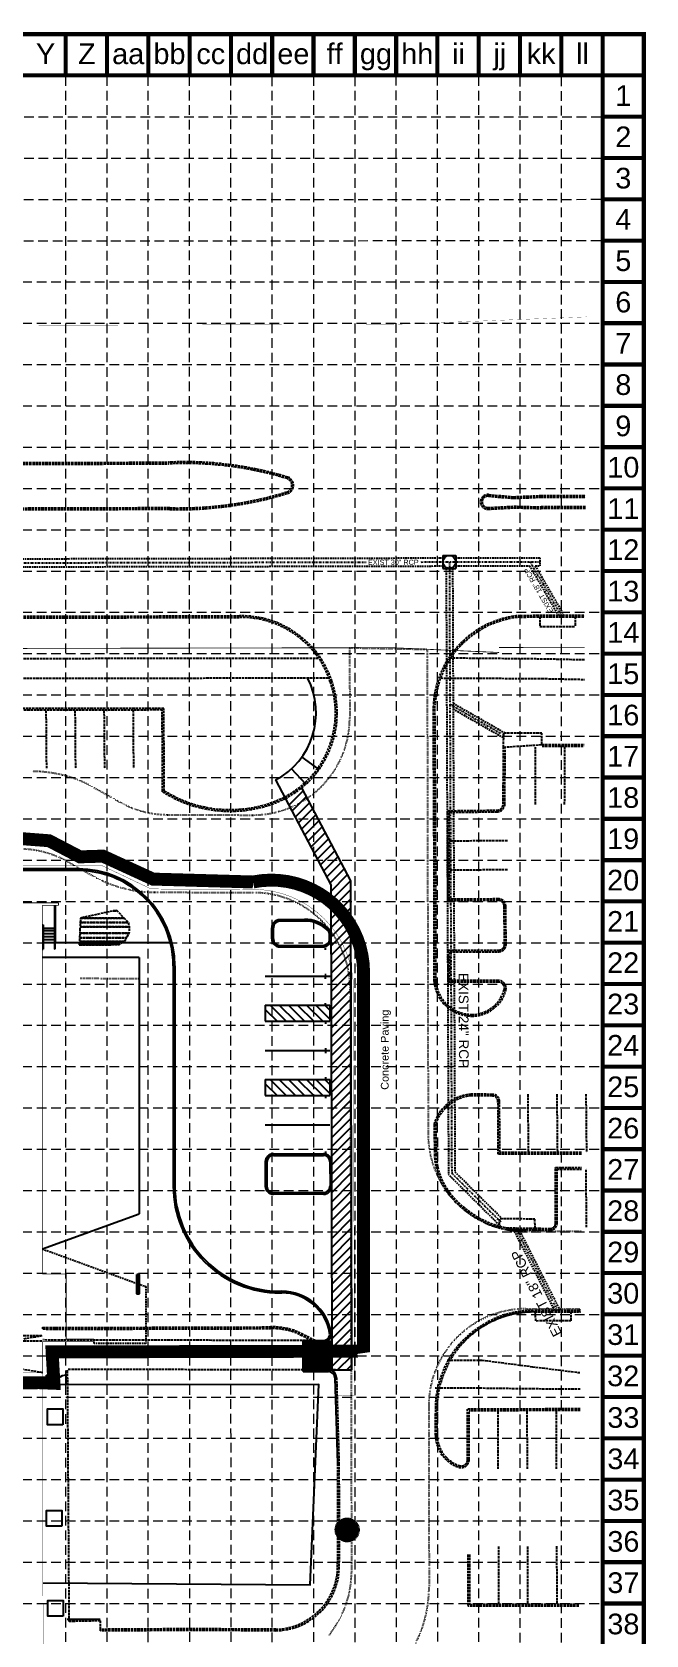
# Model space of a CAD drawing. Extents: x 20008 to 20520, y 641 to 1460.
# Drawn here: x 20330.2 to 20520.2, y 963.8 to 1459.8 of the extents above; entities that cross this region are included whole.
import ezdxf
from ezdxf.enums import TextEntityAlignment as Align

# ---------------------------------------------------------------- set-up
doc = ezdxf.new("R2010")
doc.units = 0
doc.header["$MEASUREMENT"] = 0
for name, pattern in [('DASHDOT', [1, 0.5, -0.25, 0, -0.25]), ('DASHED', [0.75, 0.5, -0.25]), ('DIVIDE', [1.25, 0.5, -0.25, 0, -0.25, 0, -0.25]), ('DOT', [0.25, 0, -0.25]), ('HIDDEN', [0.375, 0.25, -0.125]), ('USTATION2', [1, 0.75, -0.25])]:
    doc.linetypes.add(name, pattern=pattern)
for name, color, linetype in [('17', 7, 'CONTINUOUS'), ('31', 7, 'CONTINUOUS'), ('32', 7, 'CONTINUOUS'), ('35', 7, 'CONTINUOUS'), ('38', 7, 'CONTINUOUS'), ('41', 7, 'CONTINUOUS'), ('BASE', 7, 'CONTINUOUS'), ('GRID', 254, 'HIDDEN'), ('LIMITS OF DISTURBANCE', 1, 'HIDDEN')]:
    doc.layers.add(name, color=color, linetype=linetype)
doc.styles.get("Standard").update_dxf_attribs({"font": 'ARIAL.TTF', "height": 0.2})

msp = doc.modelspace()

# ---------------------------------------------------------------- hatches: boundary and pattern name
at = {"layer": 'GRID'}
h = msp.add_hatch(dxfattribs=at)
h.set_pattern_fill('ANSI31', color=3, style=0)
h.set_pattern_definition([(45, (266.10318, 334.18203), (-0.08838834765, 0.08838834765), [])])
edge = h.paths.add_edge_path()
edge.add_arc((20427.73, 996.27), 3.58, 0, 360)

# ---------------------------------------------------------------- linework, layer by layer
at = {"layer": '17', "color": 7, "linetype": 'DASHED', "const_width": 0.1}
for points in [[(20263.51, 1044.84), (20333.51, 1044.93)], [(20333.51, 1044.93), (20333.66, 930.23)]]:
    msp.add_lwpolyline(points, dxfattribs=at)
at = {"layer": '31', "color": 7, "linetype": 'DIVIDE'}
for points, const_width in [([(20087.8, 1368.54), (20441.32, 1369.26)], 0.05), ([(20441.32, 1369.26), (20501.85, 1371.63)], 0.05), ([(20088, 1268.54), (20441.33, 1269.27)], 0.25), ([(20441.33, 1269.27), (20474.76, 1267.78)], 0.25), ([(20474.76, 1269.33), (20501.22, 1269.39)], 0.25)]:
    msp.add_lwpolyline(points, dxfattribs=dict(at, const_width=const_width))
at = {"layer": '32', "color": 7, "linetype": 'Continuous'}
msp.add_line((20341.08, 968.62), (20351.27, 968.65), dxfattribs=at)
at = {"layer": '35', "color": 7, "linetype": 'USTATION2'}
for p, q in [((20312.56, 1278.97), (20373.52, 1279.08)), ((20312.56, 1278.47), (20373.52, 1278.58)), ((20373.52, 1279.08), (20394.39, 1279.11)), ((20373.52, 1278.58), (20394.39, 1278.61)), ((20373.35, 1265.89), (20312.26, 1265.84)), ((20418.8, 1265.94), (20373.35, 1265.89)), ((20488.19, 1265.75), (20459.72, 1266.02)), ((20501.2, 1265.47), (20488.19, 1265.75)), ((20312.52, 1259.87), (20373.12, 1259.87)), ((20373.12, 1259.87), (20421.99, 1259.95)), ((20456.6, 1259.89), (20487.99, 1259.72)), ((20487.99, 1259.72), (20501.16, 1259.45)), ((20370.99, 1250.49), (20312.27, 1250.44)), ((20370.49, 1249.99), (20312.27, 1249.94)), ((20352.47, 1249.86), (20352.61, 1231.86)), ((20361.45, 1249.92), (20361.59, 1231.92)), ((20370.63, 1224.7), (20370.49, 1249.99)), ((20371.13, 1224.98), (20370.99, 1250.49)), ((20334.51, 1249.72), (20334.65, 1231.72)), ((20343.49, 1249.79), (20343.63, 1231.79)), ((20476.11, 1238.5), (20476.2, 1242.81)), ((20488, 1242.8), (20476.2, 1242.81)), ((20488.01, 1239.28), (20488, 1242.8)), ((20476.52, 1220.92), (20476.61, 1238.03)), ((20486.03, 1220.78), (20486.05, 1238.65)), ((20488.02, 1238.78), (20501.03, 1238.77)), ((20495.03, 1220.79), (20495.05, 1238.79)), ((20459.32, 1218.3), (20474.1, 1218.49)), ((20459.35, 1208.58), (20459.32, 1218.3)), ((20477.35, 1209.54), (20459.33, 1209.4)), ((20459.33, 1191.4), (20459.35, 1208.58)), ((20477.34, 1200.54), (20459.33, 1200.4)), ((20474.55, 1191.52), (20459.33, 1191.4)), ((20476.91, 1177.47), (20476.82, 1189.28)), ((20459.44, 1166.32), (20459.47, 1175.13)), ((20459.47, 1175.13), (20474.67, 1175.2)), ((20474.5, 1166.31), (20459.44, 1166.32)), ((20472.73, 1131.04), (20466.03, 1131.13)), ((20483.6, 1131.07), (20483.77, 1113.07)), ((20492.6, 1131.09), (20492.77, 1113.09)), ((20501.6, 1131.1), (20501.77, 1113.1)), ((20472.73, 1130.54), (20466.05, 1130.63)), ((20474.45, 1112.56), (20474.4, 1128.85)), ((20474.95, 1113.06), (20474.9, 1128.85)), ((20454.62, 1121.8), (20454.76, 1112.56)), ((20455.12, 1121.81), (20455.26, 1112.57)), ((20500.26, 1112.58), (20474.45, 1112.56)), ((20500.26, 1113.08), (20474.95, 1113.06)), ((20492.16, 1108.38), (20500.24, 1108.46)), ((20492.22, 1091.26), (20492.16, 1108.38)), ((20492.66, 1107.89), (20500.23, 1107.96)), ((20492.72, 1091.26), (20492.66, 1107.89)), ((20501.82, 1089.97), (20501.66, 1107.97)), ((20474.88, 1089.73), (20474.91, 1092.53)), ((20485.82, 1092.47), (20474.91, 1092.53)), ((20485.88, 1089.68), (20485.82, 1092.47)), ((20477.02, 1089.22), (20485.87, 1089.18)), ((20477.07, 1089.72), (20485.88, 1089.68)), ((20485.87, 1089.18), (20490.38, 1089)), ((20485.88, 1089.68), (20490.4, 1089.5)), ((20485.84, 1064.23), (20496.9, 1064.27)), ((20496.9, 1064.27), (20499.26, 1064.3)), ((20496.9, 1063.77), (20499.27, 1063.8)), ((20263.5, 1056.34), (20333.5, 1056.43)), ((20263.51, 1044.84), (20333.5, 1056.43)), ((20333.58, 1058.47), (20337.41, 1058.38)), ((20333.59, 1058.97), (20337.42, 1058.88)), ((20337.41, 1058.38), (20404, 1058.58)), ((20337.42, 1058.88), (20403.99, 1059.08)), ((20417.8, 1054.88), (20414.12, 1056.73)), ((20333.51, 1044.93), (20263.5, 1056.34)), ((20311.5, 1054.73), (20333.5, 1054.76)), ((20417.8, 1054.88), (20333.5, 1055.05)), ((20416.68, 1054.89), (20413.89, 1056.29)), ((20458.7, 1048.76), (20469.48, 1048.81)), ((20469.48, 1048.81), (20485.13, 1046.78)), ((20485.13, 1046.78), (20499.85, 1044.94)), ((20341.73, 967.94), (20341.22, 1045.94)), ((20424.13, 1045.78), (20341.22, 1045.94)), ((20424.43, 1043.35), (20425.19, 1016.83)), ((20469.38, 1040.1), (20454.93, 1040.11)), ((20485.55, 1039.89), (20469.38, 1040.1)), ((20499.82, 1039.86), (20485.55, 1039.89)), ((20455.07, 1025.62), (20455.06, 1032.35)), ((20455.57, 1025.62), (20455.56, 1032.38)), ((20499.78, 1033.72), (20464.96, 1033.65)), ((20464.99, 1018.08), (20464.96, 1033.65)), ((20499.78, 1033.22), (20465.46, 1033.15)), ((20465.49, 1018.08), (20465.46, 1033.15)), ((20474.5, 1015.16), (20474.46, 1033.16)), ((20483.5, 1015.18), (20483.46, 1033.18)), ((20492.5, 1015.2), (20492.46, 1033.2)), ((20424.69, 1016.82), (20424.73, 986.29)), ((20425.19, 1016.83), (20425.23, 986.31)), ((20465.05, 988.64), (20465.08, 972.65)), ((20465.55, 988.64), (20465.58, 973.15)), ((20474.54, 991.17), (20474.58, 973.17)), ((20483.54, 991.19), (20483.58, 973.19)), ((20492.54, 991.21), (20492.58, 973.21)), ((20499.41, 972.72), (20465.08, 972.65)), ((20499.41, 973.22), (20465.58, 973.15)), ((20351.4, 968.15), (20341.73, 967.94)), ((20351.41, 965.51), (20351.4, 968.15)), ((20375.52, 965.66), (20351.41, 965.51)), ((20351.42, 965.01), (20351.41, 965.51)), ((20375.52, 965.16), (20351.42, 965.01)), ((20405.63, 965.58), (20375.52, 965.66)), ((20405.64, 965.08), (20375.52, 965.16))]:
    msp.add_line(p, q, dxfattribs=at)
at = {"layer": '35', "color": 5, "linetype": 'USTATION2'}
for p, q in [((20487.27, 1278.82), (20487.37, 1275.8)), ((20487.37, 1275.8), (20498.31, 1275.82)), ((20498.22, 1278.81), (20498.31, 1275.82)), ((20485.84, 1063.73), (20496.9, 1063.77)), ((20485.84, 1063.73), (20486.02, 1060.92)), ((20496.9, 1063.77), (20496.97, 1061.02)), ((20496.97, 1061.02), (20486.02, 1060.92))]:
    msp.add_line(p, q, dxfattribs=at)
at = {"layer": '35', "color": 7, "linetype": 'DOT'}
for p, q in [((20428.47, 1269.24), (20428.52, 1247.55)), ((20428.47, 1269.24), (20452.48, 1268.77)), ((20452.48, 1268.77), (20452.78, 1118.61)), ((20349.37, 1226), (20357.54, 1221.42)), ((20372.08, 1217.59), (20398.4, 1217.48)), ((20341.07, 1203.14), (20349.18, 1198.6)), ((20368.1, 1193.61), (20398.81, 1193.48)), ((20428.69, 1163.55), (20429.06, 983.18)), ((20482.88, 1088.67), (20500.12, 1088.72)), ((20482.86, 1064.67), (20499.97, 1064.72)), ((20452.96, 1034.61), (20453.07, 978.75)), ((20422.21, 963.69), (20424.18, 966.72))]:
    msp.add_line(p, q, dxfattribs=at)
at = {"layer": '35', "color": 7, "linetype": 'USTATION2'}
for points in [[(20072.47, 1325.86), (20125.87, 1326.01), (20168.3, 1326.11), (20218.68, 1326.23), (20268.81, 1326.28), (20312.31, 1326.51), (20372.39, 1326.65, -0.086466), (20409.26, 1322.05, -0.740867), (20409.25, 1316.98, -0.079731), (20372.81, 1312.02), (20312.81, 1311.84), (20268.4, 1311.7), (20218.83, 1311.69), (20168.03, 1311.62), (20125.98, 1311.65), (20072.28, 1311.4)], [(20072.48, 1325.36), (20125.88, 1325.51), (20168.3, 1325.61), (20218.68, 1325.73), (20268.81, 1325.78), (20312.31, 1326.01), (20372.4, 1326.15, -0.086493), (20409.11, 1321.57, -0.740867), (20409.11, 1317.46, -0.079746), (20372.81, 1312.52), (20312.81, 1312.34), (20268.4, 1312.2), (20218.83, 1312.19), (20168.03, 1312.12), (20125.98, 1312.15), (20072.28, 1311.9)], [(20476.81, 1163.27, -0.342833), (20466.13, 1155.28, -0.383836), (20454.63, 1166.02), (20454.61, 1208.48), (20454.39, 1251.48, -0.375518), (20481.25, 1279.22), (20487.27, 1279.32), (20498.22, 1279.31), (20501.28, 1279.32)], [(20476.33, 1163.4, -0.342833), (20466.14, 1155.78, -0.383295), (20455.13, 1166.05), (20455.11, 1208.48), (20454.89, 1251.47, -0.375216), (20481.28, 1278.72), (20487.27, 1278.82), (20498.22, 1278.81), (20501.28, 1278.82)], [(20476.33, 1163.4, 0.494935), (20474.5, 1165.81), (20458.94, 1165.82), (20458.97, 1175.63), (20474.67, 1175.7, 0.415354), (20476.41, 1177.46), (20476.32, 1189.28, 0.413946), (20474.55, 1191.02), (20458.83, 1190.9), (20458.85, 1208.58), (20458.82, 1218.8), (20474.1, 1218.99, 0.409065), (20476.02, 1220.93), (20476.11, 1238.5), (20488.01, 1239.28), (20501.04, 1239.27)]]:
    msp.add_lwpolyline(points, format="xyb", dxfattribs=at)
for points in [[(20471.51, 1316.11), (20479.16, 1315.49), (20487.49, 1315.82)], [(20471.54, 1316.61), (20479.17, 1315.99), (20487.47, 1316.32)], [(20487.48, 1316.32), (20501.51, 1316.41)], [(20487.49, 1315.82), (20501.51, 1315.88)], [(20471.29, 1312.62), (20479.33, 1313.05), (20487.72, 1312.83)], [(20471.32, 1312.12), (20479.33, 1312.55), (20487.71, 1312.33)], [(20501.49, 1312.89), (20487.72, 1312.83)], [(20501.48, 1312.35), (20487.72, 1312.33)]]:
    msp.add_lwpolyline(points, dxfattribs=at)
for centre, radius, start, end in [((20471.23, 1314.38), 2.25, 81.9731, 272.3136), ((20471.23, 1314.38), 1.75, 81.0092, 272.0974), ((20395, 1249.66), 29.46, 18.2271, 91.1901), ((20395, 1249.66), 28.96, 18.22, 91.1996), ((20394.67, 1249.1), 29.45, 297.7097, 19.0516), ((20394.67, 1249.1), 29.95, 297.6949, 19.0446), ((20391.51, 1257.69), 39.04, 237.6794, 295.95), ((20391.51, 1257.69), 38.54, 238.0851, 295.9387), ((20474.07, 1220.94), 2.45, 270.711, 359.702), ((20474.57, 1189.27), 2.25, 0.4757, 90.4234), ((20474.66, 1177.45), 2.25, 270.2527, 0.4757), ((20474.5, 1163.91), 2.4, 344.6316, 89.9612), ((20467.27, 1117.92), 13.26, 95.3861, 162.6268), ((20472.7, 1128.84), 2.2, 0.1493, 89.2939), ((20467.27, 1117.92), 12.76, 95.5044, 162.2699), ((20472.7, 1128.84), 1.7, 0.1493, 89.2939), ((20475.25, 1112.87), 20.5, 180.8626, 217.5746), ((20475.25, 1112.87), 20, 180.8626, 217.5746), ((20482.78, 1118.67), 30, 217.5746, 270.1756), ((20482.78, 1118.67), 29.5, 217.5746, 270.1756), ((20490.47, 1091.25), 2.25, 267.7242, 0.2164), ((20490.47, 1091.25), 1.75, 267.7242, 0.2164), ((20485.53, 1033.73), 30.5, 90.2021, 182.6029), ((20485.53, 1033.73), 30, 90.2021, 182.5916), ((20485.53, 1033.22), 30.51, 89.4236, 141.0226), ((20499.29, 1062.05), 2.25, 72.4479, 90.6821), ((20499.29, 1062.05), 1.75, 67.3016, 90.6821), ((20404.76, 1039.36), 19.73, 61.6589, 92.2475), ((20404.76, 1039.36), 19.23, 61.6592, 92.2782), ((20465.57, 1025.65), 10.5, 180.1198, 251.1675), ((20465.57, 1025.64), 10, 180.1264, 251.1649), ((20462.99, 1018.07), 2.5, 251.1675, 0.1183), ((20462.99, 1018.07), 2, 251.1649, 0.1182), ((20405.34, 985.01), 19.43, 270.8818, 3.7865), ((20405.34, 985.01), 19.93, 270.8688, 3.7395)]:
    msp.add_arc(centre, radius, start, end, dxfattribs=at)
at = {"layer": '35', "color": 7, "linetype": 'DOT'}
for centre, radius, start, end in [((20398.52, 1247.48), 30, 269.7643, 0.1161), ((20330.3, 1191.98), 39, 60.7272, 90.1298), ((20372.21, 1247.59), 30, 240.7227, 269.7639), ((20326.4, 1176.97), 30, 60.7291, 90.1297), ((20368.26, 1232.61), 39, 240.7127, 269.7636), ((20398.69, 1163.48), 30, 0.1173, 89.7648), ((20482.78, 1118.67), 30, 180.1173, 270.1756), ((20482.96, 1034.67), 30, 90.1758, 180.1174), ((20399.06, 983.12), 30, 326.8581, 0.1171), ((20414.07, 978.67), 39, 326.8612, 0.1182)]:
    msp.add_arc(centre, radius, start, end, dxfattribs=at)
at = {"layer": '38', "color": 7, "linetype": 'Continuous'}
for p, q in [((20413.66, 1235.35), (20418.93, 1231.54)), ((20414.92, 1227.04), (20410.52, 1231.83)), ((20405.57, 1228.35), (20422.73, 1195.68)), ((20413.62, 1225.92), (20428.72, 1197.17)), ((20409.68, 1220.53), (20414.11, 1224.99)), ((20410.65, 1218.68), (20415.09, 1223.13)), ((20411.62, 1216.82), (20416.06, 1221.28)), ((20412.6, 1214.97), (20417.04, 1219.42)), ((20413.57, 1213.11), (20418.01, 1217.57)), ((20414.55, 1211.26), (20418.99, 1215.71)), ((20415.52, 1209.4), (20419.96, 1213.86)), ((20416.5, 1207.54), (20420.93, 1212)), ((20417.47, 1205.69), (20421.91, 1210.14)), ((20418.45, 1203.83), (20422.88, 1208.29)), ((20419.42, 1201.98), (20423.86, 1206.43)), ((20344.4, 1200.8), (20165.77, 1200.8)), ((20344.4, 1200.3), (20165.77, 1200.3)), ((20420.4, 1200.12), (20424.83, 1204.58)), ((20421.37, 1198.27), (20425.81, 1202.72)), ((20422.34, 1196.41), (20426.78, 1200.87)), ((20422.72, 1195.68), (20422.9, 1110.24)), ((20422.73, 1193.96), (20427.76, 1199.01)), ((20422.73, 1191.13), (20428.72, 1197.15)), ((20428.72, 1197.17), (20429.03, 1045.78)), ((20422.74, 1188.31), (20428.73, 1194.32)), ((20422.75, 1185.48), (20428.73, 1191.49)), ((20337.16, 1189.53), (20337.16, 1176.03)), ((20337.29, 1189.53), (20337.29, 1176.03)), ((20337.41, 1189.53), (20337.41, 1177.95)), ((20422.75, 1182.65), (20428.74, 1188.66)), ((20422.76, 1179.82), (20428.74, 1185.83)), ((20333.41, 1182.53), (20337.41, 1182.53)), ((20337.41, 1181.61), (20333.41, 1181.61)), ((20337.41, 1180.7), (20333.41, 1180.7)), ((20333.54, 1183.53), (20333.54, 1176.03)), ((20333.54, 1183.53), (20333.66, 1183.53)), ((20333.66, 1183.53), (20333.66, 1176.03)), ((20404.4, 1179.16), (20404.4, 1182.6)), ((20404.9, 1179.16), (20404.9, 1182.6)), ((20414.54, 1185.19), (20406.87, 1185.1)), ((20414.54, 1184.69), (20406.88, 1184.6)), ((20422.76, 1176.99), (20428.75, 1183)), ((20337.41, 1179.78), (20333.41, 1179.78)), ((20337.41, 1178.86), (20333.41, 1178.86)), ((20337.41, 1177.95), (20333.41, 1177.95)), ((20333.54, 1176.03), (20333.66, 1176.03)), ((20337.29, 1176.03), (20337.16, 1176.03)), ((20373.02, 1177.95), (20337.41, 1177.95)), ((20406.9, 1176.66), (20420.26, 1176.66)), ((20406.92, 1177.16), (20420.26, 1177.16)), ((20420.76, 1176.1), (20421.26, 1176.1)), ((20422.26, 1179.16), (20422.26, 1180.39)), ((20422.76, 1179.16), (20422.76, 1180.39)), ((20422.77, 1174.16), (20428.76, 1180.18)), ((20422.78, 1171.34), (20428.76, 1177.35)), ((20363.4, 1173.45), (20333.41, 1173.45)), ((20363.4, 1173.45), (20363.4, 1094.13)), ((20373.9, 1170.8), (20373.9, 1168.89)), ((20373.9, 1170.8), (20373.9, 1102.64)), ((20374.4, 1170.8), (20374.4, 1102.64)), ((20422.78, 1168.51), (20428.77, 1174.52)), ((20422.79, 1165.68), (20428.78, 1171.69)), ((20402.4, 1167.66), (20422.78, 1167.66)), ((20420.69, 1167.1), (20421.19, 1167.1)), ((20420.77, 1168.1), (20421.27, 1168.1)), ((20422.79, 1162.85), (20428.78, 1168.86)), ((20422.8, 1160.02), (20428.79, 1166.04)), ((20422.8, 1157.19), (20428.79, 1163.21)), ((20402.4, 1158.66), (20422.4, 1158.66)), ((20402.4, 1158.66), (20402.4, 1153.66)), ((20402.4, 1157.31), (20406.05, 1153.66)), ((20403.88, 1158.66), (20408.88, 1153.66)), ((20406.71, 1158.66), (20411.71, 1153.66)), ((20409.53, 1158.66), (20414.53, 1153.66)), ((20412.36, 1158.66), (20417.36, 1153.66)), ((20415.19, 1158.66), (20420.19, 1153.66)), ((20418.02, 1158.66), (20422.4, 1154.28)), ((20420.71, 1159.1), (20421.21, 1159.1)), ((20420.85, 1158.66), (20422.4, 1157.11)), ((20422.4, 1158.66), (20422.4, 1153.66)), ((20422.81, 1154.37), (20428.8, 1160.38)), ((20422.82, 1151.54), (20428.8, 1157.55)), ((20402.4, 1153.66), (20422.4, 1153.66)), ((20420.81, 1153.16), (20421.31, 1153.16)), ((20422.82, 1148.71), (20428.81, 1154.72)), ((20422.83, 1145.88), (20428.81, 1151.89)), ((20422.83, 1143.05), (20428.82, 1149.07)), ((20422.84, 1140.22), (20428.83, 1146.24)), ((20402.4, 1144.66), (20422.4, 1144.66)), ((20420.81, 1144.16), (20421.31, 1144.16)), ((20420.83, 1145.16), (20421.33, 1145.16)), ((20422.85, 1137.39), (20428.83, 1143.41)), ((20420.83, 1136.16), (20421.33, 1136.16)), ((20422.85, 1134.57), (20428.84, 1140.58)), ((20422.86, 1131.74), (20428.84, 1137.75)), ((20402.4, 1135.66), (20422.4, 1135.66)), ((20402.4, 1135.66), (20402.4, 1130.66)), ((20402.4, 1134.31), (20406.05, 1130.66)), ((20403.88, 1135.66), (20408.88, 1130.66)), ((20406.71, 1135.66), (20411.71, 1130.66)), ((20409.53, 1135.66), (20414.53, 1130.66)), ((20412.36, 1135.66), (20417.36, 1130.66)), ((20415.19, 1135.66), (20420.19, 1130.66)), ((20418.02, 1135.66), (20422.4, 1131.28)), ((20420.85, 1135.66), (20422.4, 1134.11)), ((20422.4, 1135.66), (20422.4, 1130.66)), ((20422.86, 1128.91), (20428.85, 1134.92)), ((20422.87, 1126.08), (20428.86, 1132.09)), ((20402.4, 1130.66), (20422.4, 1130.66)), ((20420.81, 1130.16), (20421.31, 1130.16)), ((20422.87, 1123.25), (20428.86, 1129.26)), ((20422.88, 1120.42), (20428.87, 1126.43)), ((20402.4, 1121.66), (20422.4, 1121.66)), ((20422.89, 1117.59), (20428.87, 1123.61)), ((20422.89, 1114.77), (20428.88, 1120.78)), ((20422.9, 1111.94), (20428.88, 1117.95)), ((20404.9, 1112.66), (20420.4, 1112.66)), ((20404.9, 1112.16), (20420.4, 1112.16)), ((20420.83, 1113.16), (20421.33, 1113.16)), ((20422.9, 1109.11), (20428.89, 1115.12)), ((20422.91, 1106.28), (20428.9, 1112.29)), ((20402.4, 1110.16), (20402.4, 1102.64)), ((20402.9, 1110.16), (20402.9, 1102.64)), ((20422.4, 1110.16), (20422.42, 1102.67)), ((20422.9, 1110.17), (20422.92, 1102.67)), ((20422.92, 1103.45), (20428.9, 1109.46)), ((20422.92, 1100.62), (20428.91, 1106.64)), ((20422.92, 1102.67), (20423.03, 1045.78)), ((20422.93, 1097.8), (20428.91, 1103.81)), ((20420.42, 1100.67), (20404.9, 1100.63)), ((20420.42, 1100.17), (20404.9, 1100.13)), ((20422.93, 1094.97), (20428.92, 1100.98)), ((20422.94, 1092.14), (20428.93, 1098.15)), ((20333.41, 1083.22), (20363.4, 1094.13)), ((20422.95, 1089.31), (20428.93, 1095.32)), ((20422.95, 1086.48), (20428.94, 1092.49)), ((20422.96, 1083.65), (20428.94, 1089.66)), ((20422.96, 1080.83), (20428.95, 1086.84)), ((20422.97, 1078), (20428.96, 1084.01)), ((20422.97, 1075.17), (20428.96, 1081.18)), ((20422.98, 1072.34), (20428.97, 1078.35)), ((20422.99, 1069.51), (20428.97, 1075.52)), ((20422.99, 1066.68), (20428.98, 1072.69)), ((20406.98, 1070.14), (20407.52, 1070.14)), ((20406.98, 1069.64), (20407.52, 1069.64)), ((20423, 1063.86), (20428.98, 1069.87)), ((20423, 1061.03), (20428.99, 1067.04)), ((20423.01, 1058.2), (20429, 1064.21)), ((20423.01, 1055.37), (20429, 1061.38)), ((20333.58, 1058.47), (20333.59, 1058.97)), ((20423.02, 1052.54), (20429.01, 1058.55)), ((20414.13, 1045.28), (20414.13, 1054.87)), ((20414.13, 1054.87), (20420.32, 1054.87)), ((20414.13, 1054.37), (20420.32, 1054.37)), ((20414.63, 1045.78), (20414.63, 1054.87)), ((20415.13, 1045.78), (20415.13, 1054.87)), ((20415.63, 1045.78), (20415.63, 1054.87)), ((20416.13, 1045.78), (20416.13, 1054.87)), ((20416.63, 1045.78), (20416.63, 1054.87)), ((20417.13, 1045.78), (20417.13, 1054.87)), ((20417.63, 1045.78), (20417.63, 1054.87)), ((20418.13, 1045.78), (20418.13, 1054.87)), ((20418.63, 1045.78), (20418.63, 1054.87)), ((20419.13, 1045.78), (20419.13, 1054.87)), ((20419.63, 1045.78), (20419.63, 1054.87)), ((20420.13, 1045.78), (20420.13, 1054.87)), ((20420.63, 1045.78), (20420.63, 1054.87)), ((20421.13, 1045.78), (20421.13, 1054.87)), ((20421.63, 1045.78), (20421.63, 1054.87)), ((20422.13, 1045.78), (20422.13, 1054.87)), ((20422.63, 1045.78), (20422.63, 1054.87)), ((20423.03, 1049.71), (20429.01, 1055.72)), ((20423.03, 1046.88), (20429.02, 1052.89)), ((20424.76, 1045.78), (20429.03, 1050.07)), ((20427.58, 1045.78), (20429.03, 1047.24)), ((20334.72, 1041.15), (20334.72, 1044.15)), ((20340.72, 1041.15), (20340.72, 1044.15)), ((20414.13, 1045.78), (20429.03, 1045.78)), ((20414.13, 1045.28), (20421.93, 1045.28)), ((20423.93, 1043.34), (20424.69, 1016.82))]:
    msp.add_line(p, q, dxfattribs=at)
at = {"layer": '38', "color": 7, "linetype": 'DOT'}
msp.add_line((20345.19, 1166.99), (20363.19, 1166.89), dxfattribs=at)
at = {"layer": '38', "color": 7, "linetype": 'DASHED'}
for p, q in [((20333.41, 1083.22), (20365.41, 1071.57)), ((20365.41, 1071.57), (20365.41, 1053.97)), ((20349.41, 1053.97), (20349.41, 1054.53)), ((20365.41, 1053.97), (20349.41, 1053.97))]:
    msp.add_line(p, q, dxfattribs=at)
at = {"layer": '38', "color": 7, "linetype": 'USTATION2', "const_width": 0.1}
for points in [[(20351.94, 1201.8), (20165.77, 1201.8)], [(20351.94, 1201.8), (20367.05, 1194.61)], [(20367.05, 1194.61), (20398.82, 1194.48)], [(20429.69, 1163.55), (20429.95, 1038.03)], [(20424.08, 1037.86), (20429.95, 1038.03)]]:
    msp.add_lwpolyline(points, dxfattribs=at)
at = {"layer": '38', "color": 7, "linetype": 'Continuous', "const_width": 0.25}
for points in [[(20338.41, 1190.3), (20268.41, 1190.3)], [(20338.41, 1189.53), (20338.41, 1190.3)], [(20333.41, 1189.53), (20338.41, 1189.53)], [(20333.41, 1075.49), (20333.41, 1189.53)], [(20333.41, 1075.49), (20340.79, 1075.49)], [(20340.79, 1075.49), (20340.79, 1055.3)], [(20349.41, 1054.53), (20333.41, 1054.53)], [(20333.41, 1044.72), (20333.41, 1054.53)], [(20340.79, 1055.3), (20349.41, 1055.3)], [(20349.41, 1055.3), (20349.41, 1054.53)]]:
    msp.add_lwpolyline(points, dxfattribs=at)
at = {"layer": '38', "color": 7, "linetype": 'USTATION2', "const_width": 0.1}
msp.add_lwpolyline([(20398.82, 1194.48, -0.412413), (20429.69, 1163.55)], format="xyb", dxfattribs=at)
at = {"layer": '38', "color": 7, "linetype": 'Continuous'}
msp.add_lwpolyline([(20333.6, 979.91), (20416.3, 979.33), (20418.94, 1041.28), (20333.49, 1041.14)], dxfattribs=at)
for centre, radius, start, end in [((20394.67, 1249.1), 23.45, 297.7097, 27.5376), ((20344.4, 1170.8), 30, 0, 90), ((20344.4, 1170.8), 29.5, 54.5834, 90), ((20344.4, 1170.8), 29.5, 0, 54.5835), ((20406.9, 1182.6), 2.5, 90.6148, 180), ((20406.9, 1182.6), 2, 90.6148, 180), ((20414.65, 1174.69), 10.5, 45.4989, 90.6144), ((20414.65, 1174.69), 10, 45.4989, 90.6144), ((20420.26, 1180.39), 2, 0, 45.4989), ((20420.26, 1180.39), 2.5, 0, 45.4989), ((20406.9, 1179.16), 2.5, 180, 270), ((20406.9, 1179.16), 2, 180, 270), ((20420.26, 1179.16), 2, 270, 0.1246), ((20420.26, 1179.16), 2.5, 270, 0.1228), ((20404.9, 1110.16), 2.5, 90, 180), ((20404.9, 1110.16), 2, 90, 180), ((20420.4, 1110.16), 2.5, 0.1184, 90), ((20420.4, 1110.16), 2, 0.1209, 90), ((20406.9, 1102.64), 33, 180, 270.1462), ((20406.9, 1102.64), 32.5, 180, 270.1462), ((20404.9, 1102.64), 2.5, 180, 270.1462), ((20404.9, 1102.64), 2, 180, 270.1462), ((20420.42, 1102.67), 2.5, 270.1365, 0.1171), ((20420.42, 1102.67), 2, 270.1426, 0.1249), ((20407.52, 1054.64), 15.5, 9.9041, 90), ((20407.52, 1054.64), 15, 9.9041, 90), ((20420.32, 1056.87), 2.5, 270, 9.9041), ((20420.32, 1056.87), 2, 270, 9.9041), ((20334.72, 1041.15), 3, 0, 90), ((20340.72, 1041.15), 3, 90, 180), ((20421.93, 1043.28), 2.5, 1.6521, 90), ((20421.93, 1043.28), 2, 1.6562, 90)]:
    msp.add_arc(centre, radius, start, end, dxfattribs=at)
for points in [[(20362.64, 1075.3), (20363.41, 1075.3), (20363.41, 1069.3), (20362.64, 1069.3)], [(20362.64, 1075.3), (20362.64, 1069.3), (20363.41, 1069.3), (20363.41, 1075.3)]]:
    msp.add_3dface(points, dxfattribs=at)
at = {"layer": '41', "color": 5, "linetype": 'DASHED'}
for p, q in [((20087.94, 1296.29), (20457.33, 1297.05)), ((20222.12, 1294.07), (20457.34, 1294.55)), ((20461.33, 1297.05), (20487.33, 1297.11)), ((20461.34, 1294.55), (20484.19, 1294.6)), ((20484.19, 1294.6), (20493.13, 1279.18)), ((20485.92, 1294.6), (20487.33, 1294.61)), ((20485.92, 1294.6), (20494.87, 1279.18)), ((20487.33, 1297.11), (20487.33, 1294.61)), ((20458.35, 1293.8), (20459.08, 1106.25)), ((20460.35, 1293.8), (20461.07, 1107.09)), ((20460.51, 1252.05), (20476.66, 1242.81)), ((20460.51, 1250.32), (20476.17, 1241.36)), ((20475.3, 1090.15), (20459.08, 1106.25)), ((20475.86, 1092.41), (20461.07, 1107.09)), ((20491.98, 1064.17), (20479.38, 1088.98)), ((20493.64, 1064.2), (20481.07, 1088.97))]:
    msp.add_line(p, q, dxfattribs=at)
at = {"layer": '41', "color": 5, "linetype": 'DASHDOT'}
for p, q in [((20087.95, 1295.04), (20433.65, 1295.75)), ((20450.66, 1295.78), (20487.33, 1295.86)), ((20459.34, 1295.8), (20460.07, 1106.67)), ((20484.33, 1295.85), (20494, 1279.18)), ((20459.51, 1251.76), (20476.19, 1242.22)), ((20475.3, 1091.56), (20460.07, 1106.67)), ((20492.81, 1064.19), (20480.22, 1088.98))]:
    msp.add_line(p, q, dxfattribs=at)
at = {"layer": '41', "color": 5, "linetype": 'Continuous'}
for p, q in [((20457.33, 1297.8), (20461.33, 1297.8)), ((20457.33, 1297.8), (20457.35, 1293.8)), ((20461.33, 1297.8), (20461.35, 1293.8)), ((20457.35, 1293.8), (20461.35, 1293.8))]:
    msp.add_line(p, q, dxfattribs=at)
msp.add_circle((20459.34, 1295.8), 2, dxfattribs=at)
at = {"layer": 'BASE', "color": 9}
msp.add_line((20021.16, 1446.34), (20506.76, 1446.34), dxfattribs=at)
at = {"layer": 'BASE', "const_width": 1.28}
for points in [[(20519.54, 641.26), (20519.54, 1459.12), (20008.38, 1459.12), (20008.38, 641.26)], [(20506.76, 654.04), (20506.76, 1446.34), (20021.16, 1446.34), (20021.16, 654.04)]]:
    msp.add_lwpolyline(points, close=True, dxfattribs=at)
for points in [[(20340.64, 1459.12), (20340.64, 1446.34)], [(20353.42, 1459.12), (20353.42, 1446.34)], [(20366.19, 1459.12), (20366.19, 1446.34)], [(20378.97, 1459.12), (20378.97, 1446.34)], [(20391.75, 1459.12), (20391.75, 1446.34)], [(20404.53, 1459.12), (20404.53, 1446.34)], [(20417.31, 1459.12), (20417.31, 1446.34)], [(20430.09, 1459.12), (20430.09, 1446.34)], [(20442.87, 1459.12), (20442.87, 1446.34)], [(20455.65, 1459.12), (20455.65, 1446.34)], [(20468.43, 1459.12), (20468.43, 1446.34)], [(20481.21, 1459.12), (20481.21, 1446.34)], [(20493.99, 1459.12), (20493.99, 1446.34)], [(20506.76, 1459.12), (20506.76, 1446.34)], [(20519.54, 1446.34), (20506.76, 1446.34)], [(20519.54, 1433.56), (20506.76, 1433.56)], [(20519.54, 1420.78), (20506.76, 1420.78)], [(20519.54, 1408), (20506.76, 1408)], [(20519.54, 1395.22), (20506.76, 1395.22)], [(20519.54, 1382.44), (20506.76, 1382.44)], [(20519.54, 1369.67), (20506.76, 1369.67)], [(20519.54, 1356.89), (20506.76, 1356.89)], [(20519.54, 1344.11), (20506.76, 1344.11)], [(20519.54, 1331.33), (20506.76, 1331.33)], [(20519.54, 1318.55), (20506.76, 1318.55)], [(20519.54, 1305.77), (20506.76, 1305.77)], [(20519.54, 1292.99), (20506.76, 1292.99)], [(20519.54, 1280.21), (20506.76, 1280.21)], [(20519.54, 1267.43), (20506.76, 1267.43)], [(20519.54, 1254.65), (20506.76, 1254.65)], [(20519.54, 1241.88), (20506.76, 1241.88)], [(20519.54, 1229.1), (20506.76, 1229.1)], [(20519.54, 1216.32), (20506.76, 1216.32)], [(20519.54, 1203.54), (20506.76, 1203.54)], [(20519.54, 1190.76), (20506.76, 1190.76)], [(20519.54, 1177.98), (20506.76, 1177.98)], [(20519.54, 1165.2), (20506.76, 1165.2)], [(20519.54, 1152.42), (20506.76, 1152.42)], [(20519.54, 1139.64), (20506.76, 1139.64)], [(20519.54, 1126.86), (20506.76, 1126.86)], [(20519.54, 1114.08), (20506.76, 1114.08)], [(20519.54, 1101.31), (20506.76, 1101.31)], [(20519.54, 1088.53), (20506.76, 1088.53)], [(20519.54, 1075.75), (20506.76, 1075.75)], [(20519.54, 1062.97), (20506.76, 1062.97)], [(20519.54, 1050.19), (20506.76, 1050.19)], [(20519.54, 1037.41), (20506.76, 1037.41)], [(20519.54, 1024.63), (20506.76, 1024.63)], [(20519.54, 1011.85), (20506.76, 1011.85)], [(20519.54, 999.07), (20506.76, 999.07)], [(20519.54, 986.29), (20506.76, 986.29)], [(20519.54, 973.51), (20506.76, 973.51)]]:
    msp.add_lwpolyline(points, dxfattribs=at)
at = {"layer": 'GRID', "color": 252, "linetype": 'HIDDEN', "lineweight": 0, "ltscale": 12}
for p, q in [((20340.64, 705.11), (20340.64, 1446.34)), ((20353.42, 705.11), (20353.42, 1446.34)), ((20366.19, 705.1), (20366.19, 1446.34)), ((20379.03, 705.13), (20378.97, 1446.34)), ((20391.8, 705.2), (20391.75, 1446.34)), ((20404.57, 705.04), (20404.53, 1446.34)), ((20417.46, 705.16), (20417.37, 1446.63)), ((20430.17, 705.03), (20430.15, 1446.63)), ((20442.97, 705.18), (20442.93, 1446.63)), ((20455.77, 705.23), (20455.7, 1446.63)), ((20468.52, 705.12), (20468.48, 1446.63)), ((20481.33, 704.95), (20481.26, 1446.63)), ((20494.12, 704.98), (20494.04, 1446.63)), ((20021.74, 1433.47), (20506.55, 1433.54)), ((20021.73, 1420.66), (20506.55, 1420.76)), ((20021.66, 1407.92), (20506.76, 1408)), ((20021.64, 1395.15), (20506.76, 1395.22)), ((20021.16, 1382.44), (20506.76, 1382.44)), ((20021.16, 1369.67), (20506.76, 1369.67)), ((20021.16, 1356.89), (20506.76, 1356.89)), ((20021.16, 1344.11), (20506.76, 1344.11)), ((20021.16, 1331.33), (20506.76, 1331.33)), ((20021.16, 1318.55), (20506.76, 1318.55)), ((20021.16, 1305.77), (20506.76, 1305.77)), ((20021.16, 1292.99), (20506.76, 1292.99)), ((20021.16, 1280.21), (20506.76, 1280.21)), ((20021.16, 1267.43), (20506.76, 1267.43)), ((20021.16, 1254.65), (20506.76, 1254.65)), ((20021.16, 1241.88), (20506.76, 1241.88)), ((20021.16, 1229.1), (20506.76, 1229.1)), ((20021.16, 1216.32), (20506.76, 1216.32)), ((20021.16, 1203.54), (20506.76, 1203.54)), ((20021.16, 1190.76), (20506.76, 1190.76)), ((20021.16, 1177.98), (20506.76, 1177.98)), ((20021.16, 1165.2), (20506.76, 1165.2)), ((20021.16, 1152.42), (20506.76, 1152.42)), ((20021.16, 1139.64), (20506.76, 1139.64)), ((20021.16, 1126.86), (20506.76, 1126.86)), ((20021.16, 1114.08), (20506.76, 1114.08)), ((20021.16, 1101.31), (20506.76, 1101.31)), ((20021.16, 1088.53), (20506.76, 1088.53)), ((20021.16, 1075.75), (20506.76, 1075.75)), ((20021.16, 1062.97), (20506.76, 1062.97)), ((20021.16, 1050.19), (20506.76, 1050.19)), ((20021.16, 1037.41), (20506.76, 1037.41)), ((20021.16, 1024.63), (20506.76, 1024.63)), ((20021.16, 1011.85), (20506.76, 1011.85)), ((20021.16, 999.07), (20506.76, 999.07)), ((20021.16, 986.29), (20506.76, 986.29)), ((20021.16, 973.51), (20506.76, 973.51))]:
    msp.add_line(p, q, dxfattribs=at)
at = {"layer": 'GRID', "color": 5, "linetype": 'Continuous'}
for points in [[(20339.76, 1028.81), (20334.96, 1028.81), (20334.96, 1033.71), (20339.76, 1033.71)], [(20339.47, 997.45), (20334.67, 997.45), (20334.67, 1002.34), (20339.47, 1002.34)], [(20339.87, 969.58), (20335.07, 969.58), (20335.07, 974.47), (20339.87, 974.47)]]:
    msp.add_lwpolyline(points, close=True, dxfattribs=at)
at = {"layer": 'GRID', "color": 3}
msp.add_circle((20427.73, 996.27), 3.58, dxfattribs=at)
at = {"layer": 'LIMITS OF DISTURBANCE', "ltscale": 90, "const_width": 4}
msp.add_lwpolyline([(20262.33, 1041.05), (20332.37, 1041.84), (20336.98, 1041.66), (20336.43, 1051.36), (20432.79, 1051.58), (20432.87, 1051.02), (20432.79, 1051.58), (20432.8, 1168.84, 0.474585), (20398.58, 1196.77), (20367.65, 1197.66), (20352.14, 1204.77), (20345.03, 1204.55), (20335.49, 1209.53), (20326.94, 1210.18)], format="xyb", dxfattribs=at)

# ---------------------------------------------------------------- texts
at = {"layer": '38', "color": 7, "linetype": 'Continuous'}
msp.add_text('Concrete Paving', height=2.4, rotation=90, dxfattribs=at).set_placement((20440.56, 1144.86), align=Align.CENTER)
at = {"layer": '41', "color": 5, "linetype": 'Continuous'}
for s, height, rotation, p in [('EXIST 30" RCP', 1.6, 0.1168, (20434.15, 1294.88)), ('EXIST 18" RCP', 1.6, 120.1166, (20491.6, 1280.56)), ('EXIST 24" RCP', 3, 270.2225, (20462.22, 1168.62))]:
    msp.add_text(s, height=height, rotation=rotation, dxfattribs=at).set_placement(p)
msp.add_text('EXIST 18" RCP', height=3, rotation=116.9135, dxfattribs=at).set_placement((20491.61, 1055.7), align=Align.TOP_LEFT)
at = {"layer": 'BASE'}
for s, p in [('Y', (20334.4, 1453.03)), ('Z', (20347.18, 1453.03)), ('aa', (20359.96, 1453.03)), ('bb', (20372.74, 1453.03)), ('cc', (20385.52, 1453.03)), ('dd', (20398.3, 1453.03)), ('ee', (20411.08, 1453.03)), ('ff', (20423.86, 1453.03)), ('gg', (20436.63, 1453.03)), ('hh', (20449.41, 1453.03)), ('ii', (20462.19, 1453.03)), ('jj', (20474.97, 1453.03)), ('kk', (20487.75, 1453.03)), ('ll', (20500.53, 1453.03)), ('1', (20513.18, 1440.12)), ('2', (20513.18, 1427.34)), ('3', (20513.18, 1414.56)), ('4', (20513.18, 1401.78)), ('5', (20513.18, 1389)), ('6', (20513.18, 1376.22)), ('7', (20513.18, 1363.44)), ('8', (20513.18, 1350.67)), ('9', (20513.18, 1337.89)), ('10', (20513.18, 1325.11)), ('11', (20513.18, 1312.33)), ('12', (20513.17, 1299.6)), ('13', (20513.18, 1286.77)), ('14', (20513.18, 1273.99)), ('15', (20513.18, 1261.21)), ('16', (20513.18, 1248.43)), ('17', (20513.14, 1235.69)), ('18', (20513.14, 1222.91)), ('19', (20513.14, 1210.13)), ('20', (20513.14, 1197.35)), ('21', (20513.14, 1184.57)), ('22', (20513.14, 1171.79)), ('23', (20513.14, 1159.01)), ('24', (20513.14, 1146.24)), ('25', (20513.16, 1133.39)), ('26', (20513.16, 1120.61)), ('27', (20513.16, 1107.83)), ('28', (20513.16, 1095.05)), ('29', (20513.16, 1082.27)), ('30', (20513.16, 1069.5)), ('31', (20513.16, 1056.72)), ('32', (20513.16, 1043.94)), ('33', (20513.2, 1031.07)), ('34', (20513.2, 1018.29)), ('35', (20513.2, 1005.51)), ('36', (20513.2, 992.73)), ('37', (20513.2, 979.96)), ('38', (20513.2, 967.18))]:
    msp.add_text(s, height=6.39, dxfattribs=at).set_placement(p, align=Align.MIDDLE_CENTER)

# ---------------------------------------------------------------- meshes
at = {"layer": '35', "color": 7, "linetype": 'USTATION2'}
mesh = msp.add_polyface(dxfattribs=at)
corners = [(20344.81, 1177.28), (20344.81, 1177.28), (20354.55, 1177.33), (20344.82, 1177.33), (20357.08, 1177.45), (20344.82, 1177.45), (20358.69, 1178.31), (20344.86, 1178.31), (20359.5, 1179.46), (20344.91, 1179.46), (20360.31, 1180.96), (20344.98, 1180.96), (20360.42, 1182.86), (20345.07, 1182.86), (20360.02, 1184.24), (20345.13, 1184.24), (20358.69, 1185.61), (20345.19, 1185.61), (20356.56, 1187.81), (20355.36, 1187.81), (20356.45, 1187.92)]
mesh.append_faces([[corners[k] for k in face] for face in [(0, 1, 2, 3), (3, 2, 4, 5), (5, 4, 6, 7), (7, 6, 8, 9), (9, 8, 10, 11), (11, 10, 12, 13), (13, 12, 14, 15), (15, 14, 16, 17), (17, 16, 18, 19), (19, 18, 20, 20)]], dxfattribs={"vtx0": -1, "vtx2": -1, "color": 7})

doc.saveas('drawing.dxf')
